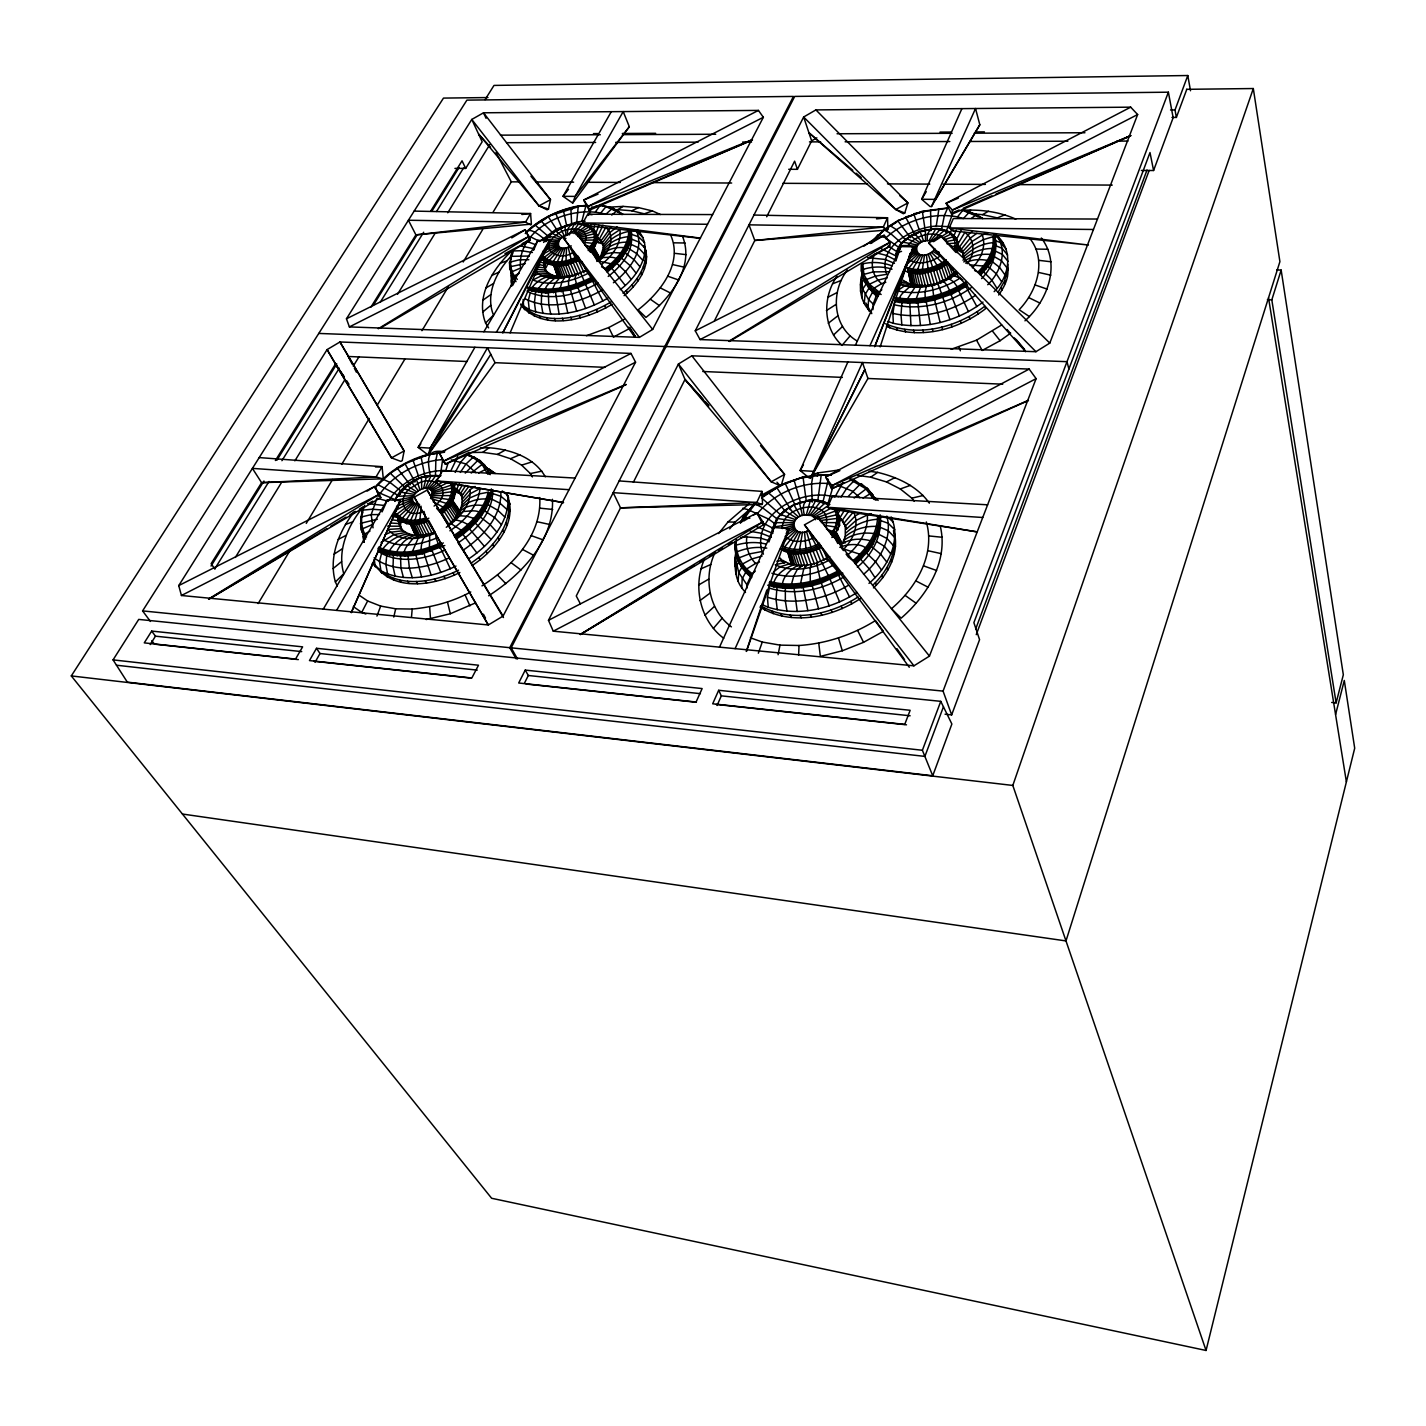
<?xml version="1.0" encoding="UTF-8"?>
<svg xmlns="http://www.w3.org/2000/svg" width="1426" height="1426" viewBox="0 0 1426 1426"><rect width="100%" height="100%" fill="white"/><g stroke="black" fill="none" stroke-linecap="round" stroke-linejoin="round"><path stroke-width="1.5" d="M871.518 312.241C859.7 302.9 858.648 286.501 862.302 272.919M861.66 264.149L861.447 271.029L863.051 278.017L861.447 271.029L861.66 264.149C871.464 261.493 882.498 262.081 891.999 265.913M861.928 272.473L861.447 265.218M488.601 327.873L485.589 323.06L493.485 315.11C485.107 294.219 496.48 271.493 510.989 256.395M577.405 287.802L569.313 290.209L568.689 288.836L568.511 280.886L569.901 276.448L572.806 275.378C564.375 277.393 554.197 277.963 547.227 271.92L535.427 271.778C546.907 281.368 563.716 278.943 576.728 274.22L575.213 274.861L575.213 278.908L577.405 287.802L593.091 281.029L588.207 273.275L585.516 270.423L584.357 270.922M485.589 323.06C475.25 296.483 492.683 269.122 511.435 251.243M849.86 558.315L854.334 561.487L855.653 564.161L868.47 550.864L873.318 543.68L871.874 541.167C862.16 538.262 850.983 538.155 842.178 543.823L845.244 536.604L845.315 526.158L855.137 515.998L860.716 512.647M817.686 501.702L821.18 475.143L831.126 475.072L821.18 475.143M399.601 520.151L401.134 528.832M746.796 588.403L746.867 584.66L750.522 576.657L747.277 572.735M449.386 506.48C453.7 500.776 458.227 490.669 452.505 484.644L432.256 491.774L430.581 498.387L446.391 503.414L449.386 506.48L441.721 514.073L436.623 508.333M983.013 302.08C957.933 321.117 924.369 330.262 893.336 323.292L892.89 313.417L894.833 301.26M440.491 474.626L442.648 459.582C417.23 461.4 392.31 474.965 378.175 496.337M516.016 281.653L510.989 272.134L520.543 268.07C516.533 227.786 571.683 203.811 605.765 214.346L612.681 208.036L622.966 214.328L605.979 206.645L600.881 212.795M1024.973 320.832C1047.326 300.939 1061.55 264.256 1041.337 238.017M1029.429 316.608L1019.162 309.709C1036.755 291.492 1047.147 260.922 1030.196 238.908M363.897 542.023L364.04 536.8M379.512 514.536L371.188 514.643L360.707 517.103L361.491 530.365L364.361 537.174L361.491 530.365L360.546 523.342L377.337 519.242M787.17 550.472L791.483 564.999L790.343 557.495M780.289 549.01C791.573 556.265 806.314 554.464 817.989 549.153L808.364 530.49C793.123 539.581 787.633 516.069 804.389 515.036C798.792 493.984 816.866 498.975 829.094 503.752M510.989 259.247L510.33 257.892L513.146 250.958L521.47 250.709L532.415 252.491M434.074 506.087C456.48 490.473 431.811 471.667 414.592 485.874C394.806 494.572 402.061 520.989 424.039 511.453L426.677 522.148L416.071 524.34L415.037 520.223L419.511 504.323C401.009 502.968 424.681 479.118 432.256 491.774M510.989 272.134L511.595 274.612L509.563 262.241L519.296 259.799L528.814 259.728M735.103 541.987C733.499 555.712 740.682 569.562 751.68 577.566L751.128 574.838L755.334 571.077M745.495 592.503L741.805 587.975L742.162 578.92L746.208 571.416M530.668 236.912L539.705 241.475L556.336 229.033L576.764 222.01L578.225 206.36L586.692 205.522L582.86 206.021M798.631 655.14L799.023 645.497C826.117 643.714 852.445 634.891 875.475 620.56L883.389 631.326L863.55 642.324L842.303 650.773L820.36 656.388L818.738 643.126M510.33 257.892L512.201 251.386M768.454 540.543L760.076 537.994L746.814 536.978C745.548 546.586 748.739 556.568 755.602 563.448L759.47 561.987M1029.18 369.084L691.86 355.805L678.42 364.022L548.475 620.328L553.27 631.183L913.923 665.817L929.449 656.12L1036.114 378.639L1029.18 369.084L825.618 476.908L831.946 485.66L831.804 488.797L1028.396 400.51M513.859 279.033L509.724 268.445L509.563 262.241M571.327 245.914L566.532 247.839L566.015 260.851L567.156 264.755L580.061 259.764M734.871 566.479L735.905 550.953C734.622 563.573 733.98 577.12 741.805 587.975M736.44 539.652C734.818 552.789 741.36 566.015 752.072 573.555M872.926 309.692L873.229 304.077L877.222 292.99M961.142 230.21L956.507 239.461L958.094 243.935L957.113 252.652L958.468 245.254L955.687 237.393L953.513 236.556L945.385 239.425C934.921 229.105 916.045 234.987 907.845 245.575L899.61 245.557L896.152 254.006L897.542 249.211L900.608 245.201M926.347 521.969C935.67 554.928 915.92 587.922 891.464 608.724L901.143 618.171C927.007 595.783 948.932 561.078 940.162 525.695M738.169 581.291L738.686 572.557L735.549 558.457L737.812 555.587M337.285 585.997L335.395 581.986L343.755 573.698C337.089 550.596 347.587 526.764 361.705 508.725M774.55 525.392L776.582 518.761L783.943 510.811L793.819 504.608L805.476 501.524L801.608 502.558M829.754 556.603L816.67 563.003L820.948 583.234L842.819 573.145M335.395 581.986C328.372 557.174 338.996 531.363 354.183 511.827M695.264 330.814L803.658 117.003L815.904 109.909L1130.693 107.164L1137.645 114.543L1049.786 343.096L1035.936 351.705L700.041 339.566L695.264 330.814L884.12 235.272L889.788 242.42L889.521 246.395L729.328 341.491M892.034 269.193C882.284 265.967 871.215 266.448 861.66 269.906L862.57 276.573L868.666 287.963L878.434 295.806L878.06 293.043L881.821 289.781M735.852 574.072L736.476 565.694L739.827 560.917M935.171 249.14C914.85 269.051 907.328 234.702 933.638 241.6L949.128 231.725L956.062 238.712L950.215 233.828M867.899 308.711L868.594 299.603L872.48 292.312L869.254 287.713L865.083 294.576L864.209 303.417M896.259 258.944L896.33 252.865L901.535 251.368M897.453 252.188L895.849 257.66M744.532 516.194L754.158 503.717M411.472 617.351L412.185 609.045C432.559 607.28 452.719 601.701 470.758 591.95M421.062 506.159L419.975 519.527L421.312 523.592M620.167 289.656C637.529 277.09 655.639 249.033 637.493 229.942M623.055 293.275C636.513 282.116 650.113 264.042 643.982 245.682M624.089 295.645C638.046 284.22 651.878 265.093 644.427 246.377M833.479 537.299L839.593 525.374L839.415 516.658L836.367 510.668L815.03 518.404L811.644 515.535L804.389 515.036M774.033 524.126L777.598 518.511L794.674 521.15M741.663 567.388L735.816 552.325C745.335 548.208 756.44 546.301 766.778 548.119M602.966 225.201L597.334 237.304L601.148 240.744L603.537 245.593L599.455 238.891L605.836 227.304C616.816 237.482 608.189 255.504 596.87 261.439L600.863 255.914L603.287 247.732C609.579 238.98 619.365 232.563 630.114 231.315L631.023 232.135C630.328 248.231 618.652 261.225 606.585 270.673L607.191 272.045C619.9 262.045 633.037 247.464 631.272 230.121M608.207 276.448C620.916 266.519 633.91 251.618 631.255 234.31L638.438 236.698L644.623 242.687M628.777 231.279C628.082 246.912 616.727 259.55 604.981 268.73L601.594 266.805M630.114 231.315C629.419 247.286 617.832 260.156 605.872 269.532L604.981 268.73M857.169 340.992C832.285 326.572 830.574 291.385 847.4 270.067M850.199 335.805L842.035 345.377C822.642 327.73 822.535 296.947 836.991 276.252M823.016 501.774L828.346 479.261M865.315 283.204L866.135 279.639L875.225 276.198L886.794 274.291C876.669 246.413 912.943 227.483 936.258 226.057L938.914 208.927L947.577 208.143L922.194 211.725L897.72 220.709L922.194 211.28L939.627 209.069M772.66 532.861L772.625 527.531L773.801 526.925L793.355 524.126M861.714 297.642L862.712 289.086L861.518 277.107L863.728 274.416L873.318 271.885L889.61 271.724M803.105 477.674L812.446 475.304L822.107 475.001L803.105 477.674L806.26 501.061M772.625 527.531L771.965 533.074L777.598 518.511M740.397 523.253L743.409 517.05L749.274 510.223L768.632 519.082L775.744 524.376M860.484 291.492L861.518 283.221L864.851 278.819M994.154 291.653C1009.43 277.072 1013.993 250.013 996.435 235.29M997.95 292.455L1004.599 280.993L1007.54 267.928C1009.43 277.571 1004.047 287.303 998.663 295.022M470.758 563.306C492.398 548.903 514.875 523.467 507.406 495.535C518.208 523.538 494.038 551.06 472.059 565.605M540.383 259.122L544.037 260.316L543.805 265.503L545.712 270.566L543.805 265.503L539.491 264.719M981.587 278.587C992.977 267.286 998.931 249.639 994.189 234.042M492.772 489.635C493.378 512.397 475.803 530.935 458.085 542.896L468.601 558.956C489.492 544.91 510.08 522.451 507.959 495.517L502.237 490.936M731.395 626.887C708.455 609.9 703.161 576.96 715.282 551.969M723.731 638.295C699.667 620.257 692.483 585.712 704.64 558.707M735.816 552.325L738.365 561.363L737.902 558.76L739.096 557.816L749.096 553.965L761.947 551.523L763.445 554.161M491.364 488.886C488.476 509.902 472.398 526.354 455.5 537.762L456.249 539.099C473.147 527.691 489.207 511.239 492.095 490.241M511.542 286.269L512.201 272.74M509.51 263.293L511.381 256.341L529.349 256.02M924.547 254.826L922.426 269.354L923.085 273.578L939.217 269.104L948.415 263.436M475.036 486.462L470.152 489.599C471.168 503.521 461.525 515.535 451.24 523.77L448.192 524.447C459.796 517.068 469.671 496.07 454.145 487.514L455.589 483.681M766.208 544.09C756.03 541.524 744.818 542.29 734.925 545.516L735.37 548.012M868.969 583.377C887.435 567.78 901.981 540.846 891.161 516.925M872.516 585.462C887.15 571.826 898.38 551.149 893.46 530.722M873.443 587.904C888.594 573.912 899.77 552.29 893.977 531.381M845.885 533.021C854.78 524.483 866.901 519.456 879.2 519.224L880.163 520.134C878.487 537.192 867.846 551.898 855.119 562.735M873.318 543.68L879.468 528.903L880.644 516.212M857.365 567.12C872.569 554.447 882.765 534.946 880.127 514.786M908.237 270.922L911.178 285.414L911.517 281.082M670.737 235.254C683.321 263.953 659.668 293.007 638.117 309.834L645.96 317.428C669.436 298.961 695.282 267.553 682.394 236.039M576.764 222.01L581.844 221.369L586.139 204.934M802.535 532.023L799.612 549.349L800.414 553.769M995.954 194.079L1130.8 135.684L951.695 214.292L952.443 210.05L1137.645 114.543M577.334 235.593L591.54 228.73L592.824 228.606L596.068 233.098C591.594 221.939 564.429 217.608 567.78 235.183C557.798 234.934 553.662 251.475 566.532 247.839M860.484 285.057L861.732 278.462M360.546 523.342L361.348 525.731L360.725 518.137L363.131 507.335M778.097 654.712L779.986 645.122L799.023 645.497M590.061 228L590.934 223.668M488.637 595.783C521.328 574.678 554.268 540.971 552.468 499.314M827.668 504.572L833.194 486.106M423.486 488.726L426.659 475.785L441.026 475.642M481.988 585.872C511.898 566.657 541.969 535.641 539.759 497.514M590.56 251.832C595.676 246.823 599.49 238.695 595.533 231.868L593.252 231.083L578.047 236.609M945.955 232.188L953.049 212.474L959.181 210.014M857.044 592.432C831.287 609.169 798.043 616.798 768.24 607.244L767.42 597.209L769.363 588.1C794.157 595.925 821.75 590.186 843.675 577.031M735.263 558.6L736.547 552.611M490.544 147.306L478.637 134.151L538.975 205.843L547.138 209.818L548.457 209.123L550.507 199.693L483.521 112.797L471.774 119.445L346.447 318.8L349.388 326.911L639.401 337.374L652.662 329.424L763.356 117.288L758.436 110.408L483.521 112.797L486.07 118.322M576.977 261.386L572.735 252.598C558.261 262.527 537.245 248.106 556.372 235.219C564.143 226.431 591.897 225.219 584.731 242.42L592.182 243.293L594.963 246.074M393.772 617.066L395.679 608.813L412.185 609.045M487.977 97.556L443.486 98.091L71.3 675.924L491.631 1198.268L1206.057 1350.475L1354.7 748.204L1344.29 680.434L1335.609 714.462M378.229 551.096L381.544 553.413L379.494 561.612L380.956 570.828C404.467 583.198 433.183 577.263 455.981 566.069M927.346 240.637C925.937 224.773 939.146 227.607 949.128 231.725L953.531 236.021M700.041 339.566L889.788 242.42L889.521 246.395L869.949 256.805M1331.688 702.465L1336.126 702.875L1343.328 674.783L1281.154 270.084L1276.698 269.995M527.032 291.029L530.276 292.776L528.28 300.547L529.242 309.638C555.16 319.674 584.607 311.599 607.779 298.177M564.91 248.106L561.363 262.99L562.272 265.575L567.156 264.755M806.35 514.768L810.325 500.651L811.287 500.74L807.401 501.257M817.241 476.052L818.114 472.897L838.613 470.027M593.537 229.604L594.606 225.932M588.492 215.344L592.057 206.699M950.465 232.937L951.659 229.016M956.739 251.35L955.901 250.245L957.256 242.955L946.971 243.793M373.042 527.834L371.188 514.643L376.963 498.155L388.228 501.346C400.243 482.113 423.094 469.903 445.768 470.598L448.031 463.272M491.453 494.59L488.227 492.237C483.503 510.704 469.404 525.178 453.949 535.499L455.5 537.762M489.688 492.398C484.876 511.239 470.509 525.998 454.734 536.55M510.098 332.882L549.438 240.548L537.941 240.352L483.877 331.759M852.784 170.336L808.916 132.725L895.795 209.497L903.389 213.74L904.761 212.991L907.916 202.902L815.904 109.909M1336.126 702.875L1271.814 299.87L1281.154 270.084M880.163 346.892L910.341 253.917L914.084 246.823L900.84 246.591L855.422 345.181M974.6 270.548L979.43 272.455L980.571 275.111C987.915 267.036 996.275 256.93 994.795 245.308L1002.05 248.338L1007.665 255.022M351.313 612.556L400.439 500.669L387.444 499.724L323.292 609.116M513.146 250.958C509.029 260.227 509.652 272.116 517.335 279.389M896.562 255.307L898.612 248.694M746.351 651.254L766.832 590.007M401.615 520.989L400.367 524.679L398.014 520.633L398.05 517.531L391.9 516.23M772.5 528.636L775.245 522.682L793.854 522.629M1206.057 1350.475L1012.817 785.441L1253.311 88.537L1186.557 89.321M746.458 651.432L789.166 528.618L773.997 527.513L719.488 647.154M895.76 261.172L900.84 246.591M768.881 542.04L773.997 527.513M758.347 653.197L762.268 642.039L779.986 645.122M362.792 512.932L361.99 511.613L363.167 508.298M364.717 505.285C360.564 515.303 360.012 527.763 366.571 536.907M874.477 254.202C869.824 264.238 872.748 276.965 881.696 283.631L885.813 282.259M932.729 775.762L951.873 724.016L940.768 701.342L138.732 619.401L113.064 659.881L127.324 682.127L932.729 775.762L922.39 750.272L940.768 701.342M1171.94 117.467L1176.379 117.431L1186.788 89.321M572.682 203.098L575.177 196.414L623.198 111.585L629.329 126.736L572.682 203.098L563.038 196.307L611.291 111.691M1176.379 117.431L1175.006 109.98L1187.787 75.525L494.002 85.417L485.054 99.66M945.046 714.212L951.659 714.889L979.573 639.668L973.887 622.663L1149.998 152.546L1153.581 170.514L1141.37 170.478M1153.581 170.514L1173.152 117.698L1168.375 92.191L794.71 96.415L511.168 647.832L517.549 659.026M975.669 629.044L1147.039 169.979M976.24 634.659L1149.178 170.407M376.927 616.103L380.671 606.086L395.679 608.813M943.459 706.761L924.886 756.404L116.451 665.211M922.782 254.898L917.168 271.029L917.756 273.792L923.085 273.578M951.659 714.889L943.067 691.111L1168.375 92.191M595.498 234.256L598.884 225.308M800.628 532.023L794.211 549.331L794.674 553.734M874.708 346.536L910.341 253.917M843.675 482.719L831.804 488.797L831.091 487.835L831.946 485.66L1036.114 378.639M874.744 346.607L914.084 246.823L869.949 345.698M953.085 237.964L956.169 230.299M569.384 234.898L574.036 224.363L575.106 224.738M545.712 241.689L545.071 239.532L551.719 233.204L560.311 228.124L569.794 224.862L564.91 226.467L566.14 235.646M987.612 504.804L832.463 495.981L827.526 507.3L832.463 509.225L832.944 508.102M1097.467 219.034L953.334 218.534L949.253 227.91L953.174 230.941L953.584 230.014M533.556 250.37L537.941 240.352M351.242 612.556L400.439 500.669L336.589 610.381M425.215 488.476L431.115 475.535L432.452 475.642M847.882 361.954L800.129 470.527L809.148 477.942L810.556 478.031L867.953 378.478L862.463 362.525L810.556 478.031L864.869 369.53L814.139 471.382L800.129 470.527L803.462 464.733M382.061 511.898L387.444 499.724M961.908 108.643L921.677 199.266L930.073 206.538L931.481 206.556L979.822 124.757L975.527 108.519L931.481 206.556M717.064 705.496L721.324 695.852L718.668 690.291L910.144 710.291L904.744 724.39L712.679 703.802L718.668 690.291M735.103 648.652L789.166 528.618L786.189 533.467M580.329 603.751L576.264 595.997L620.524 507.852L762.001 504.465L762.518 503.342L761.93 491.382L619.151 480.918M714.444 320.832L754.8 240.477L887.471 230.014L887.899 229.087L887.542 217.75L753.944 215.041M761.93 491.382L756.796 502.54L620.524 507.852L613.198 492.647L756.796 502.54L762.001 504.465M459.279 483.681L456.73 489.189L461.988 496.23L460.509 493.574L465.714 485.446M917.756 273.792L908.148 272.259L907.72 269.514L919.592 254.416M784.46 551.327L784.585 547.067L797.223 531.238M428.37 488.69L439.992 476.124C421.704 472.969 401.847 484.234 394.859 501.399L394.788 500.366C400.225 487.353 413.29 478.886 426.659 475.785L427.96 477.585M563.359 248.177L556.746 263.186L557.584 265.771L562.272 265.575M417.854 504.323L410.046 521.756L411.098 524.34L416.071 524.34M788.703 169.284L797.419 169.32L811.644 140.871L816.831 137.841M633.358 482.309L684.997 379.476L678.42 364.022L771.216 481.828L779.951 485.517L781.43 484.697L784.567 474.395L691.86 355.805M766.689 216.788L794.621 161.174L797.419 169.32M838.238 513.36L840.217 509.403M554.678 275.86C545.356 275.699 536.568 280.869 531.417 288.444L532.183 291.082L545.819 293.007L569.313 290.209M524.608 682.876L528.315 675.496L525.231 670.095L518.69 683.001L696.084 702.02L702.127 688.562L525.231 670.095M808.239 514.768L815.654 500.633L816.938 500.704C801.376 499.492 785.476 506.89 776.51 519.706M515.232 280.459L512.772 285.271L511.239 274.719L511.381 282.455M516.159 658.883L509.759 647.689L793.48 96.433L466.908 100.123L142.6 610.898L150.443 621.451M365.858 614.036L361.723 612.396L367.641 600.988L358.728 594.909M929.11 240.548L935.812 228.713M547.352 247.179L502.736 332.918L549.438 240.548L496.408 332.222M503.075 616.085L635.568 362.186L630.987 353.416L339.958 341.973L327.089 349.602L178.731 585.605L181.441 595.498L488.334 624.962L503.075 616.085L427.158 490.098L414.235 497.139L487.888 624.267M740.522 522.344L743.409 517.05L749.933 518.173M741.645 522.112L755.014 503.841L762.571 507.799L777.437 519.171M455.161 472.38L460.955 461.828L467.746 454.145L479.992 460.562L488.53 470.687L483.414 464.003L473.788 456.676L466.017 463.967L460.313 472.416M461.739 485.999L458.869 491.221L460.331 493.877M514.002 275.681L511.453 280.156L511.577 286.18M712.59 214.577L587.744 214.221L582.806 222.937L587.993 225.789L588.492 224.916M474.894 347.267L418.157 447.39L427.247 454.306L428.442 454.377L495.036 362.685L604.856 367.338M575.088 478.066L442.559 470.616L436.677 481.008L563.466 502.612M315.003 662.306L320.012 653.536L316.501 648.295L309.46 660.577L471.828 677.992L478.494 665.211L316.501 648.295M816.67 563.003L811.982 564.322L810.164 567.495L810.289 583.091L811.287 585.926L820.948 583.234M214.934 569.17L211.137 563.698L261.6 482.665L382.596 478.815L383.202 477.799L382.079 466.676L259.193 457.586M370.796 307.321L415.911 234.88L531.399 224.114L530.579 213.543L414.146 211.101M979.822 124.757L935.652 199.39L921.677 199.266L926.258 191.637M798.845 531.755L789.148 548.564L789.309 552.914M258.142 603.555L290.227 550.115M306.251 523.413L332.597 479.51M341.777 464.252L369.263 418.46M377.284 405.091L404.77 359.299M421.953 330.689L448.299 286.786M463.183 261.992L482.665 229.55M492.968 212.367L511.31 181.851L496.034 152.493M921.107 254.773L912.676 269.14L912.711 273.346M844.584 510.08L840.057 517.549L845.208 525.837L842.356 520.134L837.24 515.321M235.343 557.441L282.027 481.685M294.861 460.848L345.056 379.423M353.22 366.161L359.067 356.696M397.569 294.202L434.912 233.614M447.764 212.777L489.778 144.596M215.13 568.297L269.033 481.453M281.92 460.687L339.317 368.175M380.332 302.098L423.682 232.242M436.57 211.476L463.503 168.054M454.93 168.393L465.678 168.411L482.184 141.78L471.774 119.445L538.975 205.843L548.457 209.123M741.912 567.334L738.686 572.557L746.867 584.66M275.378 460.527L335.449 364.076L327.089 349.602L391.473 457.871L400.831 461.382L402.239 460.616L404.128 450.99L339.958 341.973L404.128 450.99L391.473 457.871L335.449 364.076L344.272 376.82M430.83 210.905L462.042 160.799L465.678 168.411M211.048 566.033L263.953 481.025M276.876 460.259L336.821 363.933M373.255 305.378L416.749 235.486M432.025 210.923L459.065 167.484M150.211 644.588L155.47 636.174L301.724 651.611M151.673 631.076L144.258 642.876L295.538 659.079L302.615 646.851L151.673 631.076L155.47 636.174M840.966 497.228L846.901 488.102L854.602 480.205L862.552 485.874M457.71 456.712L450.652 471.222L445.768 470.598M595.48 211.832L600.399 205.059L612.681 208.036L622.11 214.649M426.873 488.458L435.732 475.5L437.372 475.589M584.856 245.201L589.972 246.573C603.394 232.741 583.27 218.57 569.491 225.148M571.951 233.329L578.386 224.149L579.74 224.506M416.339 504.091L405.572 521.025L406.535 523.609L411.098 524.34M865.974 284.291L862.712 289.086L868.594 299.603L873.229 304.077M543.591 242.438L552.201 233.133L564.999 226.235M561.915 248.053L552.504 262.794L553.27 265.361L557.584 265.771M967.185 263.721C974.956 254.826 975.384 239.425 964.796 232.474L957.363 244.862L961.374 249.158L964.136 257.286L961.374 249.158L970.233 238.195L976.846 233.276M848.613 511.399L842.356 520.134L843.443 522.95M842.926 482.683L834.852 497.157C802.588 487.264 751.841 513.538 761.947 551.523M461.65 496.212L468.049 487.478M871.375 243.311L873.461 240.477L870.377 243.489M553.27 265.361C549.545 264.345 543.217 262.972 543.074 258.195L558.707 246.52M406.535 523.609L399.244 520.062L395.929 514.911L413.059 502.041M899.503 247.928L885.706 238.053C904.654 220.638 932.069 212.064 957.488 216.895L963.192 209.818L976.525 214.47L982.764 218.552L962.39 210.299C980.518 209.301 999.163 211.672 1015.829 219.141M420.83 443.842L418.157 447.39L430.189 448.12L490.794 354.308L428.442 454.377L430.189 448.12L487.478 347.766L495.036 362.685M810.021 515.018L820.663 501.346L825.494 502.469M629.329 126.736L575.177 196.414L563.038 196.307L568.475 189.355M955.794 271.938L945.705 279.3L932.301 285.289L934.173 300.102L951.641 294.219L967.488 285.681L967.06 284.22C946.008 297.642 919.984 304.665 895.154 300.262M830.716 533.859C836.135 527.709 839.005 518.333 834.816 510.775M832.107 534.786L838.114 523.075L837.953 514.501L817.437 519.207M831.857 537.459C837.169 531.559 840.93 523.413 838.916 515.392M930.786 240.691L939.948 229.443L945.83 230.869L946.222 232.188M848.327 496.319L860.038 484.341L862.035 484.43M465.25 473.129L477.817 460.438L479.992 460.562L485.107 465.963L484.394 464.609L482.095 464.395L471.222 473.093M729.684 528.85L735.121 522.094L753.481 506.087M718.597 533.556L727.991 521.969L749.381 503.503M603.287 247.732L603.073 245.201L610.738 235.771L619.882 229.657C622.003 243.739 611.897 256.145 601.612 264.434M374.575 487.799C388.086 471.507 407.105 460.081 427.444 454.555M375.359 487.728L377.908 484.644L397.836 495.232M462.256 499.1L470.152 489.599M713.356 628.438L722.18 618.207M415.002 503.61L402.31 518.208L402.56 522.166M987.719 284.719C1000.927 272.152 1008.806 249.015 995.134 233.953M978.289 271.706C987.345 262.598 994.795 250.085 992.924 236.769L995.17 237.696C997.113 251.386 989.466 264.256 980.161 273.632M979.43 272.455C988.681 263.168 996.257 250.388 994.35 236.823M972.372 267.785C980.571 259.372 986.542 246.734 982.282 235.04L987.808 232.884M757.669 513.271C775.12 492.469 803.319 480.847 830.342 483.717M415.162 480.794L407.212 485.731L396.82 497.264L396.695 496.301L413.273 495.731M748.222 511.025L754.122 504.483M560.632 247.732L549.331 260.495L549.42 264.363M588.189 250.566L595.052 240.37L594.624 231.065M590.025 250.602L595.979 241.351L596.531 234.773L594.179 233.793L580.382 237.251M545.16 240.477L551.719 233.204L561.612 238.035M573.751 233.49L582.432 224.488L584.571 226.092M462.291 502.166L470.241 493.717L480.027 488.53C478.173 506.711 464.448 521.078 449.903 530.828M854.156 498.066L866.972 488.227L876.295 499.849L873.888 499.332L865.653 488.655L849.896 479.421M947.577 208.143L944.404 215.451L941.41 229.889L937.952 229.586M811.982 564.322L807.276 565.159L803.783 568.635L800.61 583.323L801.572 587.637L811.287 585.926M783.391 542.236L795.833 530.49M525.855 232.367C540.204 218.481 559.028 209.586 578.564 205.914M525.249 233.561C541.274 217.536 563.181 207.697 585.658 205.38M811.644 515.535L825.226 502.754L829.914 504.447M995.918 244.969L994.671 242.58C982.853 242.99 971.569 248.73 963.423 257.233L963.299 254.381L972.853 245.201L983.494 239.586L992.924 236.769M906.17 265.058L918.255 253.846M833.533 335.003L842.481 326.501M461.792 505.374L469.564 498.048L479.207 493.949L488.227 492.237M787.188 509.332L779.879 515.481L780.753 514.554L795.797 519.724M863.532 574.375C879.878 560.382 892.836 538.155 886.847 516.105M847.917 554.821C859.308 544.946 868.47 530.561 867.347 514.946L871.446 513.823M853.247 560.454C866.331 549.26 877.756 533.502 877.614 515.588M854.334 561.487C867.685 550.044 879.325 533.966 879.182 515.695M704.854 615.248L714.444 606.371M932.301 241.047L944.244 230.406L945.83 230.869M602.182 253.133C608.439 245.611 618.314 241.618 627.993 242.224L629.472 244.506M432.274 532.985L429.707 535.32C416.125 539.759 398.211 541.078 387.783 529.42L401.169 528.636C409.761 537.958 424.413 536.194 435.09 531.916M610.916 227.269L601.148 240.744L602.325 243.472M845.903 529.509L855.939 520.508L867.347 514.946M413.896 502.932L399.209 516.23L399.244 520.062M972.479 231.065L967.844 235.147L959.609 246.876L962.211 252.063M439.172 510.579C446.712 504.608 454.217 494.858 450.972 484.733M440.188 511.649C448.067 505.428 455.91 495.232 452.505 484.644M441.044 512.879C449.065 506.551 457.033 496.177 453.557 485.41M971.373 218.428L976.525 214.47L977.594 216.627M882.106 231.957L877.578 235.896L884.405 229.925L890.733 233.668L901.713 243.347M559.562 247.197L546.301 259.015L546.194 262.776M429.707 489.154L437.372 482.576M482.594 312.169L490.74 305.307M381.081 542.468L394.004 534.59L405.804 532.468M613.394 282.758C628.367 271.243 644.534 251.725 636.816 231.707L631.522 230.246M405.661 488.013L390.332 473.272L377.32 485.41L377.908 484.644M611.718 215.059L616.727 210.888L618.617 211.173M460.741 508.672C467.425 501.186 477.853 498.244 487.621 499.082L489.368 501.31M967.791 212.26L970.607 209.925M600.863 255.914C606.906 249.051 616.567 246.431 625.39 247.874L626.852 250.21M575.338 233.882L587.084 225.112M594.41 305.093L580.614 272.722L575.213 274.861M333.024 568.6L341.58 561.648M773.534 571.915L780.147 566.764L789.772 563.787L798.097 565.427L807.276 565.159M828.274 323.274L837.686 315.948M617.137 226.894L609.74 232.634L602.36 242.866L603.073 245.201M599.098 258.712L605.408 253.917L613.251 252.491L620.613 253.044L623.251 255.914M962.978 260.174C971.195 252.384 982.55 247.928 993.851 248.534L995.081 250.994L1002.425 254.452L1008.075 261.457M699.934 600.613L709.952 593.18M762.357 496.551L785.049 483.058L803.195 477.033L794.104 480.223L800.556 502.683M885.582 323.773C918.291 337.855 957.47 327.303 984.76 306.233L985.473 308.782C958.236 329.852 919.057 340.351 886.402 326.287M459.154 512.005C465.678 505.357 475.714 504.127 484.466 505.82L486.195 508.119M971.088 287.749C949.431 303.292 921.071 310.69 894.779 304.897M975.509 295.271C951.962 311.884 921.321 319.781 892.89 313.417M957.238 273.596C941.089 285.396 919.075 290.993 899.717 284.487C910.857 282.152 922.052 288.195 933.246 284.077M813.034 516.283L829.166 504.84L815.654 500.633M470.865 452.505L482.754 452.345L489.1 447.764C510.419 449.368 534.144 457.158 545.302 476.765M887.025 227.447L897.72 220.709L910.43 237.643M463.111 550.204C482.434 537.139 501.613 516.836 500.865 491.97M951.071 349.299L976.543 340.154L982.158 350.457L1000.107 340.725L1010.713 333.114M794.71 529.509L785.209 536.301C792.428 543.395 804.068 542.219 812.588 538.315M446.267 527.299L451.24 523.77L461.293 530.258L463.806 533.698M976.543 340.154L1001.676 324.985M917.168 253.097L908.558 259.175C918.077 265.931 931.517 262.437 940.233 255.896L932.978 251.457M482.665 300.369L490.758 294.665M946.294 259.799C934.761 268.516 918.219 272.883 904.637 266.519M945.919 261.831C935.117 269.603 920.715 273.222 907.72 269.514M948.04 262.134C936.811 270.69 921.553 274.897 907.738 270.958M802.606 565.534L797.473 569.134L793.712 576.247L791.127 585.533L791.983 588.385L801.572 587.637M907.524 238.695L910.341 235.843L920.091 231.297L931.018 229.711L927.435 230.299M863.996 246.092L877.507 236.734M862.819 263.56L863.924 274.594L862.783 275.396L865.029 280.548L872.712 289.442L881.161 294.505M857.792 475.464L870.698 477.193L877.65 472.38C897.346 477.104 917.346 486.159 929.342 503.164M536.301 224.542L546.568 218.107M428.032 534.197L423.968 536.96L421.757 543.021L420.902 549.812L422.292 553.805L444.805 545.516M430.812 489.831L443.236 481.614M963.798 261.956C971.427 255.432 982.14 253.293 991.872 254.63L993.102 257.126M845.244 536.604C854.245 528.975 866.331 525.588 877.988 526.515L879.468 528.903M333.969 554.268L342.383 548.725M576.3 234.773L589.116 226.805L591.665 228.552M826.385 310.583L835.921 304.504M457.086 515.303L463.236 511.417C468.958 511.56 478.566 508.601 481.97 514.875M982.282 235.04L971.908 241.564L962.603 251.671L963.299 254.381M394.788 500.366L412.631 497.121M613.536 209.889L617.797 209.658L623.109 206.396L638.527 207.608L652.431 210.941L660.398 214.506M580.239 634.463L762.999 521.898L756.956 512.968L548.475 620.328M755.602 563.448L746.671 568.956L746.137 572.824M848.577 585.195C824.638 599.58 794.478 605.836 767.42 597.209M760.646 605.729C790.913 623.18 829.95 615.141 858.042 596.995M759.951 607.066C790.931 626.317 831.946 617.565 860.805 598.332M378.264 328.746L528.921 236.466L525.035 229.836L346.447 318.8M208.517 599.063L378.71 494.626L374.717 486.48L178.731 585.605M729.114 341.135L889.788 242.42M928.896 284.968L926.437 286.466L925.046 291.581L925.242 301.902L934.173 300.102M743.73 521.043L749.399 517.585M753.178 515.267L756.956 512.968L761.609 522.041M367.142 491.097L374.717 486.48L380.813 497.549L208.713 599.33M870.805 243.365L884.12 235.272L885.724 238.748M511.774 237.892L525.035 229.836L530.312 240.21L380.582 327.944M686.637 569.972L580.364 634.534L763.231 524.893L762.999 521.898L553.27 631.183M690.434 567.673L694.23 565.356M699.916 561.897L703.713 559.598M709.399 556.14L715.103 552.682M718.882 550.383L722.679 548.065M728.383 544.607L732.18 542.308M790.717 509.296L776.885 487.692L761.609 497.906L781.43 515.535M863.015 498.066L870.306 493.681L871.714 493.343L873.122 495.482L867.828 488.886L861.233 483.824M208.677 599.241L326.946 528.529M330.761 526.247L346.019 517.121M349.833 514.839L355.555 511.417M359.37 509.135L363.184 506.854M368.906 503.431L372.721 501.168M962.8 280.066L960.055 278.141C941.713 289.852 918.79 295.628 897.275 290.868L904.387 285.931L912.569 284.558M965.562 281.991C945.082 295.039 919.788 301.866 895.635 297.606M966.436 282.954C945.563 296.269 919.752 303.239 895.1 298.872M478.601 473.058L486.819 468.691L489.189 473.967L487.745 474.163L482.095 464.395L472.666 457.211M898.184 220.977L884.405 229.925L872.373 241.493L877.667 235.058L883.906 237.304M895.938 222.527L890.394 225.807L896.366 229.639L905.884 240.352M881.696 283.631L873.675 288.373L873.068 292.187M965.598 263.115C972.282 258.872 981.302 259.069 988.771 260.708L989.983 263.257M544.055 253.596L558.119 245.664M403.629 464.947L397.105 467.96L410.171 484.84M521.15 304.504C544.892 328.889 585.213 317.232 610.988 301.991M521.114 305.431C544.126 331.705 585.997 319.87 612.039 304.38M395.269 510.686L412.488 500.972M698.651 584.981L708.74 579.099M598.154 283.043C578.047 294.451 552.7 301.332 530.276 292.776M602.414 289.977C579.509 302.847 549.438 311.207 524.732 298.604M485.767 288.016L493.521 283.524M972.425 213.882L982.514 214.649L988.432 211.244M909.271 667.243L804.496 524.839L818.15 517.192L929.449 656.12M482.754 452.345L497.424 454.413L505.339 450.028M423.807 535L418.264 538.03L412.471 551.399L413.629 555.427L422.292 553.805M814.175 517.246L830.752 508.387M819.522 543.163C808.399 549.509 793.587 552.183 781.983 545.623M820.396 544.518C809.54 550.793 795.779 553.306 783.872 548.6M821.073 545.926C809.255 552.682 793.498 555.516 781.163 548.511M817.989 549.153L821.572 547.192M1025.633 351.669L928.683 242.955L941.017 236.199L1049.786 343.096M908.808 256.324L916.33 252.188M811.644 140.871L803.658 117.003L895.795 209.497L907.916 202.902L899.717 195.612M761.324 495.285L778.008 486.213L805.886 476.159M792.286 506.266L788.774 508.191L798.774 517.264M786.992 532.094L793.872 528.351M426.196 619.544L450.331 613.75L475.553 602.877M522.13 243.703L527.959 240.584M652.662 329.424L574.428 230.656L562.7 236.948L634.57 336.696M911.98 235.843L918.594 232.777M538.975 205.843L550.507 199.693L530.918 176.2M586.425 335.734L608.795 327.517L624.142 319.371M630.452 328.033L613.43 337.089L608.795 327.517M504.929 253.668L530.312 240.21L528.921 236.466L349.388 326.911M798.097 565.427C790.2 568.849 780.485 578.867 782.696 588.118L791.983 588.385M578.154 256.163C567.673 261.814 550.347 266.199 542.272 254.648M578.867 257.268C568.279 262.883 553.11 266.858 543.074 258.195M579.509 258.534C568.368 264.559 549.937 269.211 541.363 256.912L543.68 260.673M559.117 229.675L556.087 231.279L563.003 237.09M454.52 518.511L459.796 515.749L466.944 516.248L473.913 518.369L476.765 521.47M431.668 490.722L447.728 482.558M630.987 353.416L439.351 453.147L445.358 464.181L626.121 384.663M1130.693 107.164L946.098 203.276L951.695 214.292M469.154 452.381L445.358 464.181L443.575 461.151L635.568 362.186M338.158 539.438L346.126 535.338M758.436 110.408L583.697 200.032L589.17 210.299L752.482 139.908L588.671 209.604L596.638 205.807M827.829 297.303L837.187 292.508M181.441 595.498L378.71 494.626L380.813 497.549M763.356 117.288L588.225 206.324L589.17 210.299M605.979 206.645L613.447 208.659M870.698 477.193L886.455 481.917L895.082 477.585M839.433 575.213L837.436 571.22C816.991 582.129 792.446 587.53 769.683 581.505M838.221 572.468C817.348 583.59 792.321 589.098 769.077 582.949M838.862 573.805C817.829 585.034 792.589 590.578 769.167 584.357M837.436 571.22L828.631 560.454C812.553 569.063 792.268 572.646 775.227 564.732M833.016 565.32C814.585 575.213 792.196 579.616 771.876 573.216M943.709 237.625L951.124 234.024L953.156 234.702M794.977 504.804L785.316 483.574L776.885 487.692M441.169 542.557C422.043 551.505 398.514 556.425 378.621 547.103M443.361 542.932C423.486 552.628 398.781 558.136 377.89 548.386M442.345 545.017C422.702 554.215 398.478 559.277 378.033 549.67M445.429 549.883C425.893 559.081 401.544 563.84 381.544 553.413M449.279 557.833C426.321 568.635 395.786 574.304 374.075 557.798M375.876 566.175C396.909 589.277 433.504 582.628 458.53 570.186M375.02 564.874C393.754 592.253 434.217 585.462 459.867 572.486M419.993 457.55L405.037 463.824L390.332 473.272M580.453 272.847L585.516 270.423M588.207 273.275C571.452 281.76 551.024 286.947 532.843 279.995L541.577 275.753L551.809 274.879M591.255 277.464C573.252 286.662 552.076 292.134 532.005 287.268M591.861 278.444C572.396 288.266 548.85 294.469 527.549 287.089M527.638 288.373C549.099 295.806 572.842 289.567 592.467 279.656M369.994 531.078L363.523 534.679L365.644 539.171M617.797 209.658L631.736 210.781L638.527 207.608M519.135 273.275L513.235 276.501L515.374 279.104M543.235 251.047L557.798 244.702M491.738 275.468L498.904 272.188M419.707 535.356L412.738 538.529C409.725 543.324 401.49 549.901 405.198 556.14L413.629 555.427M545.071 239.532L559.349 240.192M396.535 506.426L412.239 499.777M385.163 534.625L390.581 532.237L403.255 530.722M701.004 568.831L710.79 564.5M839.896 470.633L825.618 476.908L831.091 487.835M831.946 485.66L1028.396 400.332M963.263 208.249L991.872 195.861M445.482 450.545L439.351 453.147L444.876 463.29M497.424 454.413L510.508 458.709L519.83 454.751M958.361 198.107L946.098 203.276L952.443 210.05L1130.765 135.559M924.583 285.45L920.608 287.143L915.706 300.048L916.365 302.9L925.242 301.902M443.575 461.151L625.978 384.414M909.841 253.614L915.795 251.154M598.047 194.132L583.697 200.032L588.225 206.324L752.393 139.552M1004.884 214.809L997.38 217.893L982.514 214.649M793.783 564.839C785.263 567.637 772.126 576.746 773.872 586.87L782.696 588.118M565.409 226.966L560.311 228.124L564.536 236.288M428.852 518.208C418.567 522.611 403.914 524.536 395.929 514.911M451.543 521.577L455.767 519.884L461.881 521.47L467.978 524.518L470.669 527.78M799.665 503.075L793.819 504.608L800.556 516.301M786.154 529.919L793.355 527.032M832.534 283.827L841.393 280.352M534.376 275.485L538.226 273.988L549.313 273.56L550.561 276.252M579.045 206.52L548.083 216.395L556.336 229.033M911.874 215.255L905.546 216.948L915.296 235.308M418.442 475.91L412.952 460.01L429.262 454.52L444.538 452.22M431.044 551.309L429.422 547.388L429.707 535.32L435.411 533.128L436.213 538.19C419.975 544.982 400.314 548.475 384.022 539.991M794.282 480.205L785.316 483.574M371.883 524.786L361.473 529.224L365.591 537.958M345.395 524.536L352.65 521.863M952.8 274.612L956.775 273.186M886.455 481.917L900.305 488.958L910.43 485.339M839.789 547.317C847.882 543.769 863.122 542.397 868.47 550.864M652.431 210.941L644.285 213.793L631.736 210.781M500.383 263.097L506.693 260.994M568.885 276.216L564.607 277.571L561.826 282.295L560.293 288.034L561.256 291.884M920.376 285.556L914.922 287.268L907.417 298.925L907.738 303.078L916.365 302.9M510.508 458.709L521.613 465.143L532.148 461.846M398.638 502.398L412.274 498.476M412.132 534.768C402.007 536.354 393.451 543.377 388.656 552.201L389.69 554.839L405.198 556.14M548.689 246.395L557.78 243.632M926.757 211.048L913.763 213.775L919.182 229.622M911.517 251.19L915.581 249.996M427.96 455.072L421.062 456.89L425.126 477.621M762.126 556.051L751.876 558.956L741.181 564.732L751.128 574.838M922.087 231.582L925.331 229.836L925.545 240.941M425.001 518.173C415.839 521.15 403.522 522.023 396.838 513.699M565.053 276.68L559.42 278.195L555.284 283.079L552.628 288.943L553.377 292.829M425.982 520.971C416.232 524.144 403.148 525.053 396.036 516.194M812 474.537L818.114 472.897M949.413 277.072L954.19 275.806L960.055 278.141M432.524 492.968L451.775 488.084L455.09 490.17M793.177 525.624L782.214 528.511C781.858 504.644 832.891 496.747 826.028 525.534L835.119 526.925L838.131 529.937M887.204 277.874L878.024 280.138L869.397 284.255L868.666 287.963M408.781 533.823C397.943 535.035 387.997 541.31 381.883 550.24L382.863 552.86L389.69 554.839M916.348 285.253L909.485 286.858C905.706 290.957 897.257 295.824 899.485 302.437L907.738 303.078M900.305 488.958L911.802 498.155L923.228 495.482M561.363 276.769L554.447 278.32C551.042 281.991 542.771 287.072 545.819 293.007M777.027 564.322L786.1 562.29L789.772 563.787M521.613 465.143L530.365 473.557L541.88 471.133M432.167 454.056L436.338 453.236M549.206 244.131L558.029 242.509M557.887 276.501L549.759 277.945L543.128 282.776L538.368 288.569L538.707 292.419M911.642 249.479L915.67 248.784M580.435 238.73L595.747 237.037L598.742 242.652L601.986 243.721L600.471 240.228M776.867 561.256L782.874 560.365L786.1 562.29M432.488 494.269L451.703 491.756L455.019 494.073M945.705 279.3L949.163 278.801L953.727 281.92L959.841 290.262M819.594 520.597L836.902 518.44L840.021 520.9M935.349 209.604L930.572 209.961L930.946 230.691M521.863 214.506L530.579 213.543L525.534 222.153L415.911 234.88L408.406 220.246L525.534 222.153L530.9 224.987M876.527 218.873L887.542 217.75L883.3 227.019L754.8 240.477L748.989 224.845L883.3 227.019L887.471 230.014M443.896 451.721C424.253 448.495 428.21 462.434 430.313 476.124M740.647 537.549L746.814 536.978M525.178 263.596L510.775 266.591L509.759 267.339L510.365 269.799M550.276 241.814L558.564 241.333M606.603 207.287L623.109 206.396M969.858 264.862L983.37 266.056L985.776 269.282M912.212 247.75L916.062 247.536M899.735 282.366L906.009 282.081L909.093 283.507M375.501 466.979L382.079 466.676L376.054 476.926L261.6 482.665L252.402 468.388L376.054 476.926L382.596 478.815M581.986 240.245L593.644 239.996L596.514 242.58M581.844 221.369L585.106 221.244M936.258 226.057L950.572 226.77M867.65 257.678L885.154 259.443L894.458 263.329M480.348 447.889L489.1 447.764M432.149 495.624L450.759 495.606L454.021 498.155M883.478 229.14L887.899 229.087M951.195 246.181L957.042 246.538L958.272 248.89M821.287 522.558L836.492 522.647L839.593 525.374M1170.55 110.016L1175.006 109.98M593.448 133.598L597.886 133.581M622.324 133.474L655.657 133.331M940.001 132.101L951.106 132.048M975.544 131.941L984.421 131.905M500.49 135.149L600.328 134.739M622.52 134.632L715.709 134.258M837.044 133.759L952.14 133.295M974.279 133.188L1084.936 132.743M506.533 142.671L595.64 142.44M615.675 142.386L698.098 142.172M742.643 142.065L751.555 142.047M809.469 141.887L820.61 141.869M845.119 141.798L949.805 141.531M969.858 141.477L1067.86 141.227M1116.879 141.103L1128.002 141.067M387.658 526.176L399.601 526.212L402.72 531.256L398.014 520.633L391.847 519.777M511.31 181.851L520.205 181.886M535.784 181.975L573.626 182.189M586.977 182.261L620.363 182.439M651.522 182.599L731.663 183.027M782.856 183.312L867.436 183.776M887.471 183.883L929.752 184.114M943.103 184.186L985.402 184.4M1018.788 184.596L1112.262 185.095M367.516 503.663L384.04 505.428M707.528 224.274L582.806 222.937L700.487 238.106M1093.457 229.479L949.253 227.91L1088.43 245.04L953.174 230.941M673.66 242.812L685.122 243.008M1036.025 249.051L1047.86 249.265M727.991 521.969L735.121 522.094M1267.375 299.745L1271.814 299.87M318.782 333.434L664.783 346.5M666.085 346.536L1067.005 361.669L1068.894 369.067M467.104 361.509L348.229 356.482L352.311 364.343M702.768 371.491L842.374 377.391M867.953 378.478L1002.728 384.182M537.37 269.478L545.605 270.013L547.227 271.92M569.027 489.688L436.677 481.008L563.484 502.54M982.746 517.495L827.526 507.3L976.81 531.827L832.463 509.225M519.83 245.789L534.251 248.784M390.385 522.968L398.531 523.538L400.082 526.158M397.105 506.693L398.424 506.783M382.435 510.009L372.239 509.225L363.006 510.116L361.99 511.613M907.845 245.575L916.775 246.306M941.713 281.225L943.78 281.421L946.917 285.218L951.641 294.219M928.825 535.926L942.301 537.281M539.955 508.173L552.718 509.439M142.6 610.898L509.759 647.689M511.168 647.832L943.067 691.111M487.71 472.487L493.253 473.058L484.876 466.427M320.012 653.536L477.247 670.113M528.315 675.496L700.416 693.66M721.324 695.852L910.144 715.781M298.337 659.596L154.596 644.178L151.78 640.791M313.827 661.254L470.83 678.099M526.123 684.034L696.405 702.287M716.298 704.426L906.49 724.818M587.993 225.789L700.344 238.32M113.064 659.881L922.39 750.272M674.534 253.311L686.156 254.648M1038.877 260.352L1051.087 261.778M71.3 675.924L1012.817 785.441M587.744 214.221L592.111 214.738M538.101 267.09L544.465 267.874L545.605 270.013M451.222 459.867L466.017 463.967L475.945 472.755M869.2 471.257L877.65 472.38M431.508 497.014L448.976 499.528L452.131 502.344M182.439 814.032L1065.988 940.928L1279.906 261.653L1253.311 88.537M832.463 495.981L839.041 496.997M442.559 470.616L446.944 471.311M750.254 531.345L761.074 533.199L771.359 537.263M599.651 205.522L607.565 206.806M414.2 494.359L400.171 492.059L400.278 494.376M595.141 241.992L598.742 242.652M895.617 301.706L899.485 302.437M927.916 550.703L941.374 553.68M537.121 521.72L549.652 524.483M672.555 264.559L684.034 267.125M1038.591 272.437L1050.837 275.182M837.329 484.947L852.445 491.15L859.878 497.727M917.756 245.112L902.498 242.046L899.61 245.557L897.774 251.582M376.696 491.756L396.41 500.223M742.643 508.316L748.4 509.724M539.349 261.885L543.663 262.972L545.908 267.928L547.424 264.808L545.837 261.35M877.008 253.008L886.598 255.45L895.635 260.067M455.571 492.077L462.701 494.537M767.723 585.213L773.872 586.87M560.382 239.069L548.725 236.056L548.226 237.162M756.6 526.675L772.803 533.324M965.527 210.977L977.202 215.166M957.488 216.895L963.37 218.552L969.27 212.224L970.821 212.456M994.296 236.146L997.719 237.179L1003.102 243.311M826.492 529.189L834.299 531.969L835.707 534.429M887.507 321.403L893.336 323.292M492.897 493.646L501.007 496.355L508.209 502.433M1035.151 284.968L1047.094 289.104M667.76 276.198L678.776 280.049M528.28 289.728L532.183 291.082M880.092 520.401L888.238 523.289L894.744 529.741M923.567 565.872L936.632 570.507M995.152 240.637L1000.464 242.545L1005.99 248.944M750.397 637.779L762.268 642.039M881.464 248.873L895.653 255.753M531.256 535.641L543.217 539.919M526.871 241.422L534.732 244.363M850.894 478.815L855.35 480.794M934.208 250.334L939.288 252.331M631.736 239.247L638.991 242.081L645.212 248.338M895.795 209.497L904.761 212.991M367.641 600.988L380.671 606.086M761.448 522.112L772.963 528.297M955.901 250.245L954.475 249.675C960.892 217.75 908.825 227.893 899.485 246.573L899.895 247.874M415.358 493.057L403.469 488.405L403.095 489.314M467.746 454.145L475.411 458.566L466.73 454.734M761.698 604.446L768.24 607.244M904.173 270.548L908.148 272.259M880.145 527.281L888.309 530.811L894.851 537.638M957.363 249.996L963.923 253.454M918.986 243.989L906.829 238.712L902.498 242.046L902.426 243.008L910.341 235.843L920.412 242.99M825.636 559.117L828.631 560.454M631.201 244.452L638.438 247.785L644.659 254.327M587.869 225.807L591.13 227.34M378.835 550.989L382.863 552.86M888.166 245.985L898.059 252.455M565.997 238.534L562.7 236.948L639.401 337.374M1028.609 297.535L1039.893 303.061M660.274 287.874L670.505 293.025M915.902 580.917L928.166 587.245M878.969 534.376L887.043 538.547L893.549 545.766M522.522 549.438L533.574 555.267M433.13 501.685L443.094 507.139L445.892 510.419M520.597 304.077L529.242 309.638M589.972 246.573L592.61 249.568M994.332 256.716L1001.569 260.815L1007.184 268.124M797.187 518.422L784.639 510.9L783.997 511.613M876.598 541.524L884.476 546.372L890.876 553.983M455.607 490.17L458.192 491.845M456.712 508.529L460.224 511.31L451.614 499.118M903.335 280.316L906.009 282.081M878.915 291.884L869.397 284.255L863.924 274.594M877.97 294.362L872.587 290.744L864.833 281.76M353.291 606.585L361.723 612.396M650.292 299.21L659.454 305.627M372.186 563.591L380.956 570.828M905.082 595.373L916.223 603.305M488.601 468.762L495.107 473.45L484.573 466.373M416.749 491.863L407.212 485.731M600.649 241.618L597.334 237.304M511.15 562.717L520.989 570.026M598.278 257.678L599.865 258.872L593.305 247.072M489.136 497.834L500.027 503.253L507.193 509.67M487.175 504.162L497.87 510.348L504.947 517.121M438.424 452.826L437.39 452.933L435.857 460.241L435.465 475.125M751.074 576.175L741.057 565.997M856.153 173.223L861.215 177.573M836.367 510.668L839.415 516.658M996.453 236.003L999.038 238.231M592.824 228.606L594.25 230.602M875.225 497.834L878.149 500.437M958.201 247.785L960.447 249.782M484.198 510.561L494.537 517.531L501.489 524.661M546.461 240.941C542.005 237.215 533.021 229.354 528.618 230.584L535.017 225.005L550.133 237.946M401.526 491.489L389.94 482.38L383.344 479.368M637.101 229.96L640.078 232.723M931.517 252.473L942.194 262.687L944.083 266.484M636.816 231.707L642.912 237.447M627.226 247.554L636.78 253.685L642.93 260.53M888.451 517.638L893.282 522.219M872.48 292.312L876.74 296.394M480.223 516.925L490.116 524.661L496.872 532.148M928.683 242.955L1035.936 351.705M623.554 251.707L634.035 259.71L640.078 266.858M497.496 574.999L505.856 583.68M866.972 488.227L875.885 499.831M941.017 236.199L955.901 252.438M760.539 445.661L784.567 474.395L771.216 481.828L684.997 379.476L702.804 398.906M705.763 402.132L708.74 405.376M475.321 523.128L491.168 539.456M870.537 545.819L880.626 554.144L886.847 562.129M684.997 379.476L708.74 405.982M776.974 482.202L779.951 485.517M620.203 257.001L630.256 265.735L636.121 273.186M836.01 531.862L841.857 543.128L835.992 533.502M990.143 260.013L999.501 267.286L1005.027 274.933M1007.095 329.495L1009.982 332.864M1014.314 337.909L1024.421 349.655M551.63 231.743L541.256 221.155M1016.078 339.406L1024.634 349.548M513.217 277.678L515.374 280.298M617.101 263.578L625.497 271.653L631.148 279.407M469.6 529.064L484.466 546.443M865.974 552.575L875.546 561.719L881.553 570.079M987.202 265.789L996.221 273.756L1001.622 281.742M992.71 331.402L1000.107 340.725M911.802 498.155L914.316 501.328M812.856 475.838L811.537 483.913L812.214 502.184M804.496 524.839L913.923 665.817M937.542 282.829L943.032 297.535M922.016 242.117L915.171 234.149M818.15 517.192L832.784 536.533M840.752 547.067L843.408 550.579M846.081 554.108L848.737 557.619M418.299 490.794L411.847 482.576M574.428 230.656L590.328 252.063M610.988 267.232L625.23 285.396M983.245 271.475L991.819 280.12L997.024 288.426M860.413 559.045L869.325 568.956L875.047 577.69M784.603 510.472L774.478 498.066L768.436 492.808M463.129 534.625L476.908 552.985M451.169 499.189L459.814 511.542M865.796 302.9L871.785 313.649M896.954 648.687L904.547 659.614M451.579 501.186L460.259 513.663M451.596 503.307L459.047 514.109M821.251 561.274L830.395 579.651M449.992 503.699L457.443 514.626M762.536 523.859L763.231 524.893M628.866 327.053L635.033 336.233M449.279 505.945L456.676 517.014M335.449 364.076L344.076 376.927M346.554 380.599L349.014 384.271M929.912 253.329L939.217 269.104M446.855 506.212L455.928 519.973M630.381 328.746L635.212 336.126M445.447 508.44L453.29 520.615M605.872 269.532L606.585 270.673M443.7 510.615L451.472 522.914M441.686 512.683L449.35 525.107M380.368 570.846L381.758 573.109M385.876 574.749L387.266 577.031M392.328 577.815L393.719 580.097M399.636 579.99L401.009 582.254M407.658 581.202L409.03 583.484M530.365 473.557L532.397 476.944M397.177 555.944L396.089 553.288C399.565 544.803 406.481 537.156 415.786 535.285L410.314 523.52M427.158 490.098L503.467 617.547M416.232 581.452L417.604 583.733M425.233 580.721L426.606 583.002M405.198 464.038L414.966 482.006M434.502 579.009L435.857 581.309M443.86 576.371L445.197 578.653M414.235 497.139L488.334 624.962M439.725 547.976L436.213 538.19M453.129 572.824L454.448 575.106M563.466 210.549L566.407 224.684M478.78 557.513L480.081 559.83M593.84 247.286L600.096 258.462M452.47 483.467L454.217 486.605M486.106 551.185L487.389 553.484M592.414 246.965L599.615 259.942M457.443 489.688L459.332 493.093M492.576 544.411L493.859 546.728M592.2 248.766L598.367 259.995M498.102 537.335L499.367 539.652M590.614 248.766L596.763 260.085M502.576 530.062L503.841 532.397M468.584 454.68L469.314 456.017M428.638 520.401L434.591 531.417M505.927 522.754L507.175 525.089M508.102 515.535L509.349 517.852M954.885 236.52L957.737 241.814L956.525 239.568L946.49 241.511L945.385 239.425M509.064 508.494L510.312 510.829M508.832 501.792L510.08 504.127M483.45 614.214L485.5 618.135M425.768 521.221L432.559 534.126M836.705 533.538L840.556 540.971M835.868 532.201L841.75 543.591M354.343 368.264L356.393 372.204M835.279 532.647L842.196 546.069M965.188 285.236L976.881 306.59M422.916 521.756L429.547 534.679M834.263 533.146L840.199 544.785M592.182 280.316L602.931 300.993M450.384 568.778L439.671 546.354M833.818 535.623L837.757 543.466M857.614 630.435L863.55 642.324M420.153 522.005L426.624 534.946M569.794 246.716L572.735 252.598M837.793 573.698L849.593 597.031M417.568 522.112L424.413 536.123M523.467 307.339L524.608 309.692M533.36 313.952L534.483 316.305M527.959 310.993L529.082 313.328M416.036 523.77L421.775 535.748M539.616 316.198L540.739 318.551M581.879 261.386L586.603 271.314M512.166 252.349L512.807 253.703M546.604 317.677L547.709 320.03M554.197 318.337L555.32 320.69M413.754 523.128L419.369 535.071M562.29 318.194L563.395 320.547M570.721 317.214L571.808 319.584M544.037 260.316L545.285 263.008L545.071 268.195M412.631 524.198L418.139 536.069M578.528 260.798L584.072 272.776M579.33 315.431L580.418 317.802M411.775 524.964L416.285 534.803M410.706 523.663L414.182 531.274M587.975 312.882L589.045 315.253M506.907 494.038L508.636 497.852M409.209 521.845L415.447 535.356L415.055 533.181M584.749 283.346L585.373 284.719M596.496 309.602L597.565 311.973M572.111 263.347L568.19 247.358M575.088 259.995L581.398 274.059M487.817 469.332L490.205 474.662M440.812 572.45L431.615 549.438M604.731 305.645L605.8 308.016M958.094 289.478L968.45 311.634M571.862 209.569L570.828 207.59L571.576 223.133M465.126 594.999L469.938 605.925M596.531 234.773L597.066 235.985M604.178 253.115L602.984 250.388C609.33 242.224 619.258 236.983 629.579 236.663L631.058 238.908M764.14 607.886L765.192 610.292M613.34 266.929L610.97 263.757L598.849 261.172L602.414 257.607C607.405 257.643 616.389 255.432 618.706 261.528M572.486 260.994L578.635 275.129M626.317 290.53L627.369 292.9M822.909 548.903L827.882 560.436M632.057 284.701L633.091 287.089M772.09 611.273L773.124 613.679M866.634 305.396L869.04 311.011L868.202 308.515M780.86 613.697L781.876 616.103M636.869 278.676L637.885 281.065M640.684 272.544L641.7 274.933M743.303 517.923L743.891 519.314M561.291 226.663L555.48 212.866M643.447 266.412L644.463 268.801M790.271 615.069L791.305 617.494M645.122 260.388L646.121 262.776M631.023 232.135L631.611 233.525M570.703 263.81L575.837 275.967M829.397 577.815L839.629 601.932M645.087 249.069L646.103 251.457M645.657 254.577L646.673 256.965M819.273 548.689L824.121 560.311M800.2 615.408L801.216 617.815M784.033 563.163L780.111 558.065L781.288 560.864M810.431 614.659L811.43 617.084M567.209 262.348L573.038 276.537M820.806 612.841L821.786 615.266M815.03 518.404L815.547 519.706M816.278 550.151L820.984 561.844M831.126 610.007L832.089 612.431M806.332 552.985L804.514 531.773M812.25 551.434L806.474 531.256M565.445 264.701L570.311 276.876M841.18 606.175L842.16 608.617M431.151 575.177L423.486 551.755M850.823 601.433L851.785 603.875M585.623 308.479L577.619 286.608M812.392 549.384L817.722 563.092M562.949 264.755L567.673 276.947M922.444 211.939L924.832 227.946M822.267 501.453L822.749 502.736M952.247 267.785L954.618 273.952M845.083 543.056L844.014 540.24C852.962 533.574 864.762 531.88 875.546 533.859L877.008 536.319M827.098 502.968L827.597 504.234M837.312 511.488L837.793 512.754M950.482 293.168L959.413 316.019M845.315 526.158L846.384 528.975L844.139 523.021L853.514 511.774C859.771 524.625 853.229 539.581 843.835 549.01L859.949 554.215L862.552 557.726M560.596 264.594L565.195 276.751M875.457 582.699L876.384 585.159M809.237 550.276L814.389 564.019M948.468 263.614L953.121 276.056M881.749 575.338L882.658 577.797M558.422 264.166L563.662 278.32M886.883 567.637L887.792 570.097M945.955 263.454L951.285 278.088M890.769 559.723L891.678 562.183M880.163 520.134L880.68 521.56M829.219 605.89L821.305 583.02M557.21 265.521L561.594 277.607M893.371 551.755L894.262 554.233M806.76 552.807L811.02 564.625M894.619 543.876L895.51 546.354M923.745 241.44L920.305 232.081M555.48 264.63L559.794 276.662M943.869 265.093L948.682 278.712M554.767 265.503L558.992 277.482M554.322 265.147L558.404 276.769M803.569 553.074L807.686 564.892M553.644 264.202L558.493 278.07M553.751 264.986L557.833 276.715M553.52 264.683L557.637 276.484M419.975 489.902L416.374 479.243L421.49 477.193L421.722 489.207M421.579 576.942L415.429 553.252M928.166 254.024L933.977 271.207M941.588 266.769L946.258 280.476M576.692 311.118L570.115 288.836M800.485 553.003L805.12 566.782M959.128 347.106L960.358 350.796M939.057 268.266L943.602 282.063M888.933 325.395L889.753 327.891M896.473 327.82L897.275 330.333M797.544 552.611L802.018 566.354M904.726 329.424L905.528 331.937M528.921 236.466L529.919 239.55M913.531 330.155L914.333 332.668M936.365 269.567L940.768 283.435M794.906 552.236L799.576 567.067M943.067 298.016L949.912 319.674M922.765 330.012L923.549 332.525M932.247 328.978L933.014 331.509M818.56 608.831L812.214 585.533M793.052 553.324L796.938 565.979M941.802 327.089L942.568 329.602M933.549 270.655L937.773 284.576M928.54 272.705L926.365 254.541M412.274 577.708L409.387 568.118L408.05 555.712M951.249 324.344L952.015 326.875M838.488 638.046L842.303 650.773M790.824 552.005L794.585 564.589M960.447 320.832L961.195 323.363M788.899 550.436L793.177 564.999M567.798 312.971L562.628 290.405M969.199 316.59L969.93 319.121M930.643 271.493L934.707 285.485M787.954 550.686L792.143 565.124M787.972 552.094L790.271 560.115M959.805 247.821L960.874 251.546M958.094 243.935L958.468 245.254M977.345 311.688L978.076 314.237M927.702 272.099L931.606 286.109M1001.302 287.606L1001.997 290.155M1004.599 280.993L1005.294 283.56M1006.685 274.398L1007.38 276.965M924.779 272.437L928.522 286.466M940.144 322.49L934.28 298.622M403.415 577.459L400.92 567.887L400.492 555.534M807.847 610.702L803.088 587.155M921.927 272.509L925.51 286.519M559.099 313.97L555.32 291.278M919.2 272.313L922.64 286.305M802.446 515.552L799.344 502.398M447.479 602.039L450.331 613.75M916.668 272.027L919.734 284.986M914.815 273.453L917.756 286.376M395.145 576.211L393.041 566.71L393.451 554.5M912.693 272.491L915.528 285.36M930.287 324.451L926.33 302.134M910.875 271.296L914.048 286.216M797.259 611.487L793.747 585.926M909.806 272.027L912.89 286.84M550.757 314.13L548.796 304.772L548.297 291.457M909.057 272.526L911.642 285.129M908.629 270.976L911.143 283.275M908.255 270.762L911.214 285.36M387.605 573.983L385.858 564.607L387.016 552.646M1187.787 75.525L1190.514 90.747M542.896 313.453L541.31 304.148L541.684 290.904M920.483 325.52L917.738 301.225M787.027 611.148L785.334 600.899L785.352 587.601M1268.516 297.784L1346.394 781.876M364.2 542.165L363.202 535.891L363.701 541.809M535.695 311.938L534.429 302.722L535.713 291.367M374.307 559.598L375.27 566.799M734.925 545.516L736.244 554.874M910.964 325.681L909.717 301.385M777.295 609.722L776.047 599.562L777.045 586.425M901.856 324.932L901.018 314.968L902.052 300.797M523.11 299.424L523.663 306.572M429.636 606.781L430.509 618.991M1007.843 264.238L1008.235 270.477M360.707 517.103L360.725 518.137"/></g></svg>
